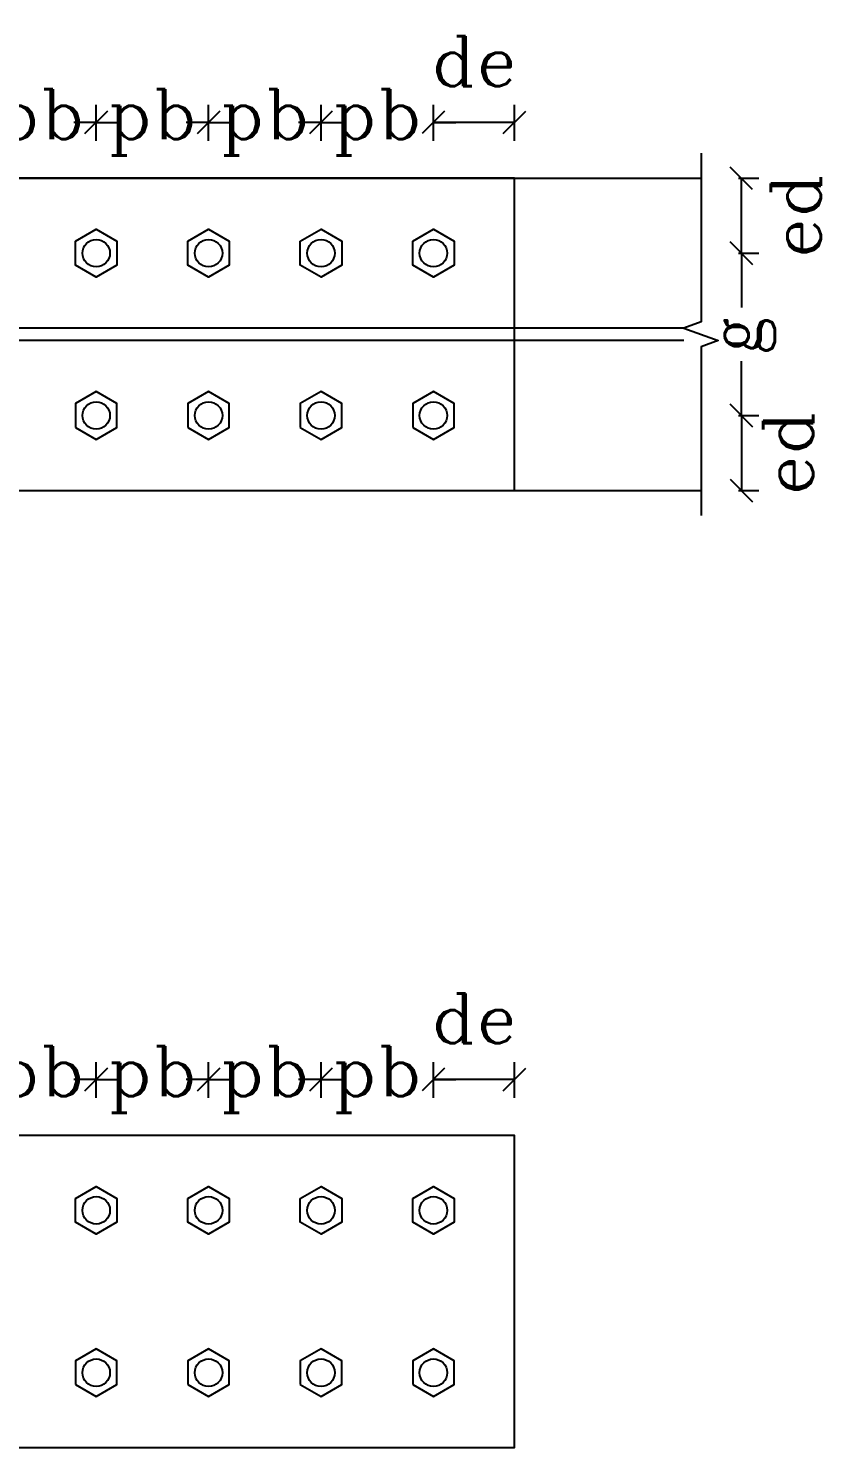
# Model space of a CAD drawing. Header units: millimetres. Extents: x 160 to 329, y 9 to 54.
# Drawn here: x 309.18 to 312.38, y 16.44 to 22.12 of the extents above; entities that cross this region are included whole.
import ezdxf

# ---------------------------------------------------------------- set-up
doc = ezdxf.new("R2010")
doc.units = ezdxf.units.MM
doc.header["$LTSCALE"] = 20
doc.linetypes.add('HIDDEN', pattern=[9.525, 6.35, -3.175])
doc.layers.get('Defpoints').update_dxf_attribs({"color": 255})
for name, color, linetype in [('1', 1, 'Continuous'), ('4', 4, 'Continuous'), ('BEAMS', 5, 'Continuous'), ('Bolt', 2, 'Continuous'), ('DIM', 7, 'Continuous')]:
    doc.layers.add(name, color=color, linetype=linetype)
doc.styles.add('romand', font='romanc9.shx', dxfattribs={"bigfont": 'fars.shx'})
doc.dimstyles.new('Dim-1.10(mm)', dxfattribs={"dimtxt": 0.2, "dimasz": 0.09, "dimexe": 0.07, "dimexo": 0.15, "dimgap": 0.05, "dimtad": 0, "dimdec": 0, "dimlfac": 100, "dimzin": 9, "dimdsep": 46, "dimtxsty": 'romand', "dimblk": 'OBLIQUE', "dimcen": 0.05, "dimclrd": 256, "dimclre": 256, "dimclrt": 2, "dimadec": 1, "dimazin": 0, "dimtfac": 1, "dimtdec": 0, "dimtofl": 0, "dimtmove": 2, "dimatfit": 3, "dimfxl": 0.07, "dimtolj": 1, "dimtzin": 0, "dimarcsym": 0})

# ---------------------------------------------------------------- blocks, each defined once
blk = doc.blocks.new('_Oblique')
at = {"color": 0, "linetype": 'ByBlock', "lineweight": -2}
blk.add_line((-0.5, -0.5), (0.5, 0.5), dxfattribs=at)
blk = doc.blocks.new('*D67')
at = {"layer": 'Defpoints', "color": 0, "transparency": 16777216}
for p in [(311.8705, 21.2229, 0), (312.0321, 21.2229), (311.8705, 20.5729)]:
    blk.add_point(p, dxfattribs=at)
at = {"layer": 'DIM', "lineweight": -2, "transparency": 16777216}
for p, q in [((312.0205, 21.2229), (312.1021, 21.2229)), ((312.0321, 21.2229), (312.0321, 21.0051)), ((312.0321, 20.5729), (312.0321, 20.7908)), ((312.0205, 20.5729), (312.1021, 20.5729))]:
    blk.add_line(p, q, dxfattribs=at)
at = {"layer": 'DIM', "lineweight": -2, "transparency": 16777216, "xscale": 0.09, "yscale": 0.09, "zscale": 0.09}
for p, rotation in [((312.0321, 21.2229), 90), ((312.0321, 20.5729), 270)]:
    blk.add_blockref('_Oblique', p, dxfattribs=dict(at, rotation=rotation))
at = {"layer": 'DIM', "color": 2, "transparency": 16777216, "insert": (312.0321, 20.8979), "char_height": 0.2, "attachment_point": 5, "rotation": 90, "style": 'romand'}
blk.add_mtext('\\A1;g', dxfattribs=at)
blk = doc.blocks.new('*D68')
at = {"layer": 'Defpoints', "color": 0, "transparency": 16777216}
for p in [(311.8705, 21.5229), (312.0321, 21.5229), (311.8705, 21.2229, 0)]:
    blk.add_point(p, dxfattribs=at)
at = {"layer": 'DIM', "lineweight": -2, "transparency": 16777216}
for p, q in [((312.0205, 21.5229), (312.1021, 21.5229)), ((312.0321, 21.2229), (312.0321, 21.5229)), ((312.0205, 21.2229), (312.1021, 21.2229))]:
    blk.add_line(p, q, dxfattribs=at)
at = {"layer": 'DIM', "lineweight": -2, "transparency": 16777216, "xscale": 0.09, "yscale": 0.09, "zscale": 0.09}
for p, rotation in [((312.0321, 21.5229), 90), ((312.0321, 21.2229), 270)]:
    blk.add_blockref('_Oblique', p, dxfattribs=dict(at, rotation=rotation))
at = {"layer": 'DIM', "color": 2, "transparency": 16777216, "insert": (312.2502, 21.3729), "char_height": 0.2, "attachment_point": 5, "rotation": 90, "style": 'romand'}
blk.add_mtext('\\A1;ed', dxfattribs=at)
blk = doc.blocks.new('*D69')
at = {"layer": 'Defpoints', "color": 0, "transparency": 16777216}
for p in [(311.8705, 20.5729, 0), (311.8705, 20.2729), (312.0321, 20.2729)]:
    blk.add_point(p, dxfattribs=at)
at = {"layer": 'DIM', "lineweight": -2, "transparency": 16777216}
for p, q in [((312.0205, 20.5729), (312.1021, 20.5729)), ((312.0321, 20.5729), (312.0321, 20.2729)), ((312.0205, 20.2729), (312.1021, 20.2729))]:
    blk.add_line(p, q, dxfattribs=at)
at = {"layer": 'DIM', "lineweight": -2, "transparency": 16777216, "xscale": 0.09, "yscale": 0.09, "zscale": 0.09}
for p, rotation in [((312.0321, 20.5729), 90), ((312.0321, 20.2729), 270)]:
    blk.add_blockref('_Oblique', p, dxfattribs=dict(at, rotation=rotation))
at = {"layer": 'DIM', "color": 2, "transparency": 16777216, "insert": (312.2192, 20.4229), "char_height": 0.2, "attachment_point": 5, "rotation": 90, "style": 'romand'}
blk.add_mtext('\\A1;ed', dxfattribs=at)
blk = doc.blocks.new('*D91')
at = {"layer": 'Defpoints', "color": 0, "transparency": 16777216}
for p in [(308.9989, 21.7467), (308.9989, 21.5229, 0), (309.4489, 21.5229, 0)]:
    blk.add_point(p, dxfattribs=at)
at = {"layer": 'DIM', "lineweight": -2, "transparency": 16777216}
for p, q in [((308.9989, 21.6729), (308.9989, 21.8167)), ((309.4489, 21.6729), (309.4489, 21.8167)), ((308.9989, 21.7467), (308.9089, 21.7467)), ((309.4489, 21.7467), (309.5389, 21.7467))]:
    blk.add_line(p, q, dxfattribs=at)
at = {"layer": 'DIM', "lineweight": -2, "transparency": 16777216, "xscale": 0.09, "yscale": 0.09, "zscale": 0.09}
blk.add_blockref('_Oblique', (308.9989, 21.7467), dxfattribs=at)
at = {"layer": 'DIM', "lineweight": -2, "transparency": 16777216, "xscale": 0.09, "yscale": 0.09, "zscale": 0.09, "rotation": 180}
blk.add_blockref('_Oblique', (309.4489, 21.7467), dxfattribs=at)
at = {"layer": 'DIM', "color": 2, "transparency": 16777216, "insert": (309.2239, 21.7467), "char_height": 0.2, "attachment_point": 5, "style": 'romand'}
blk.add_mtext('\\A1;pb', dxfattribs=at)
blk = doc.blocks.new('*D84')
at = {"layer": 'Defpoints', "color": 0, "transparency": 16777216}
for p in [(309.4489, 21.7467), (309.4489, 21.5229, 0), (309.8989, 21.5229, 0)]:
    blk.add_point(p, dxfattribs=at)
at = {"layer": 'DIM', "lineweight": -2, "transparency": 16777216}
for p, q in [((309.4489, 21.6729), (309.4489, 21.8167)), ((309.8989, 21.6729), (309.8989, 21.8167)), ((309.4489, 21.7467), (309.3589, 21.7467)), ((309.8989, 21.7467), (309.9889, 21.7467))]:
    blk.add_line(p, q, dxfattribs=at)
at = {"layer": 'DIM', "lineweight": -2, "transparency": 16777216, "xscale": 0.09, "yscale": 0.09, "zscale": 0.09}
blk.add_blockref('_Oblique', (309.4489, 21.7467), dxfattribs=at)
at = {"layer": 'DIM', "lineweight": -2, "transparency": 16777216, "xscale": 0.09, "yscale": 0.09, "zscale": 0.09, "rotation": 180}
blk.add_blockref('_Oblique', (309.8989, 21.7467), dxfattribs=at)
at = {"layer": 'DIM', "color": 2, "transparency": 16777216, "insert": (309.6739, 21.7467), "char_height": 0.2, "attachment_point": 5, "style": 'romand'}
blk.add_mtext('\\A1;pb', dxfattribs=at)
blk = doc.blocks.new('*D85')
at = {"layer": 'Defpoints', "color": 0, "transparency": 16777216}
for p in [(310.3489, 21.7467), (310.3489, 21.5229, 0), (310.7989, 21.5229, 0)]:
    blk.add_point(p, dxfattribs=at)
at = {"layer": 'DIM', "lineweight": -2, "transparency": 16777216}
for p, q in [((310.3489, 21.6729), (310.3489, 21.8167)), ((310.7989, 21.6729), (310.7989, 21.8167)), ((310.3489, 21.7467), (310.2589, 21.7467)), ((310.7989, 21.7467), (310.8889, 21.7467))]:
    blk.add_line(p, q, dxfattribs=at)
at = {"layer": 'DIM', "lineweight": -2, "transparency": 16777216, "xscale": 0.09, "yscale": 0.09, "zscale": 0.09}
blk.add_blockref('_Oblique', (310.3489, 21.7467), dxfattribs=at)
at = {"layer": 'DIM', "lineweight": -2, "transparency": 16777216, "xscale": 0.09, "yscale": 0.09, "zscale": 0.09, "rotation": 180}
blk.add_blockref('_Oblique', (310.7989, 21.7467), dxfattribs=at)
at = {"layer": 'DIM', "color": 2, "transparency": 16777216, "insert": (310.5739, 21.7467), "char_height": 0.2, "attachment_point": 5, "style": 'romand'}
blk.add_mtext('\\A1;pb', dxfattribs=at)
blk = doc.blocks.new('*D86')
at = {"layer": 'Defpoints', "color": 0, "transparency": 16777216}
for p in [(310.7989, 21.7467), (310.7989, 21.5229, 0), (311.1239, 21.5229)]:
    blk.add_point(p, dxfattribs=at)
at = {"layer": 'DIM', "lineweight": -2, "transparency": 16777216}
for p, q in [((310.7989, 21.6729), (310.7989, 21.8167)), ((311.1239, 21.6729), (311.1239, 21.8167)), ((311.1239, 21.7467), (310.7989, 21.7467))]:
    blk.add_line(p, q, dxfattribs=at)
at = {"layer": 'DIM', "lineweight": -2, "transparency": 16777216, "xscale": 0.09, "yscale": 0.09, "zscale": 0.09, "rotation": 180}
blk.add_blockref('_Oblique', (310.7989, 21.7467), dxfattribs=at)
at = {"layer": 'DIM', "lineweight": -2, "transparency": 16777216, "xscale": 0.09, "yscale": 0.09, "zscale": 0.09}
blk.add_blockref('_Oblique', (311.1239, 21.7467), dxfattribs=at)
at = {"layer": 'DIM', "color": 2, "transparency": 16777216, "insert": (310.9614, 21.9917), "char_height": 0.2, "attachment_point": 5, "style": 'romand'}
blk.add_mtext('\\A1;de', dxfattribs=at)
blk = doc.blocks.new('*D87')
at = {"layer": 'Defpoints', "color": 0, "transparency": 16777216}
for p in [(309.8989, 21.7467), (309.8989, 21.5229, 0), (310.3489, 21.5229, 0)]:
    blk.add_point(p, dxfattribs=at)
at = {"layer": 'DIM', "lineweight": -2, "transparency": 16777216}
for p, q in [((309.8989, 21.6729), (309.8989, 21.8167)), ((310.3489, 21.6729), (310.3489, 21.8167)), ((309.8989, 21.7467), (309.8089, 21.7467)), ((310.3489, 21.7467), (310.4389, 21.7467))]:
    blk.add_line(p, q, dxfattribs=at)
at = {"layer": 'DIM', "lineweight": -2, "transparency": 16777216, "xscale": 0.09, "yscale": 0.09, "zscale": 0.09}
blk.add_blockref('_Oblique', (309.8989, 21.7467), dxfattribs=at)
at = {"layer": 'DIM', "lineweight": -2, "transparency": 16777216, "xscale": 0.09, "yscale": 0.09, "zscale": 0.09, "rotation": 180}
blk.add_blockref('_Oblique', (310.3489, 21.7467), dxfattribs=at)
at = {"layer": 'DIM', "color": 2, "transparency": 16777216, "insert": (310.1239, 21.7467), "char_height": 0.2, "attachment_point": 5, "style": 'romand'}
blk.add_mtext('\\A1;pb', dxfattribs=at)
blk = doc.blocks.new('*D112')
at = {"layer": 'Defpoints', "color": 0, "transparency": 16777216}
for p in [(308.9989, 17.9143), (308.9989, 17.6906, 0), (309.4489, 17.6906, 0)]:
    blk.add_point(p, dxfattribs=at)
at = {"layer": 'DIM', "lineweight": -2, "transparency": 16777216}
for p, q in [((308.9989, 17.8406), (308.9989, 17.9843)), ((309.4489, 17.8406), (309.4489, 17.9843)), ((308.9989, 17.9143), (308.9089, 17.9143)), ((309.4489, 17.9143), (309.5389, 17.9143))]:
    blk.add_line(p, q, dxfattribs=at)
at = {"layer": 'DIM', "lineweight": -2, "transparency": 16777216, "xscale": 0.09, "yscale": 0.09, "zscale": 0.09}
blk.add_blockref('_Oblique', (308.9989, 17.9143), dxfattribs=at)
at = {"layer": 'DIM', "lineweight": -2, "transparency": 16777216, "xscale": 0.09, "yscale": 0.09, "zscale": 0.09, "rotation": 180}
blk.add_blockref('_Oblique', (309.4489, 17.9143), dxfattribs=at)
at = {"layer": 'DIM', "color": 2, "transparency": 16777216, "insert": (309.2239, 17.9143), "char_height": 0.2, "attachment_point": 5, "style": 'romand'}
blk.add_mtext('\\A1;pb', dxfattribs=at)
blk = doc.blocks.new('*D113')
at = {"layer": 'Defpoints', "color": 0, "transparency": 16777216}
for p in [(309.4489, 17.9143), (309.4489, 17.6906, 0), (309.8989, 17.6906, 0)]:
    blk.add_point(p, dxfattribs=at)
at = {"layer": 'DIM', "lineweight": -2, "transparency": 16777216}
for p, q in [((309.4489, 17.8406), (309.4489, 17.9843)), ((309.8989, 17.8406), (309.8989, 17.9843)), ((309.4489, 17.9143), (309.3589, 17.9143)), ((309.8989, 17.9143), (309.9889, 17.9143))]:
    blk.add_line(p, q, dxfattribs=at)
at = {"layer": 'DIM', "lineweight": -2, "transparency": 16777216, "xscale": 0.09, "yscale": 0.09, "zscale": 0.09}
blk.add_blockref('_Oblique', (309.4489, 17.9143), dxfattribs=at)
at = {"layer": 'DIM', "lineweight": -2, "transparency": 16777216, "xscale": 0.09, "yscale": 0.09, "zscale": 0.09, "rotation": 180}
blk.add_blockref('_Oblique', (309.8989, 17.9143), dxfattribs=at)
at = {"layer": 'DIM', "color": 2, "transparency": 16777216, "insert": (309.6739, 17.9143), "char_height": 0.2, "attachment_point": 5, "style": 'romand'}
blk.add_mtext('\\A1;pb', dxfattribs=at)
blk = doc.blocks.new('*D114')
at = {"layer": 'Defpoints', "color": 0, "transparency": 16777216}
for p in [(310.3489, 17.9143), (310.3489, 17.6906, 0), (310.7989, 17.6906, 0)]:
    blk.add_point(p, dxfattribs=at)
at = {"layer": 'DIM', "lineweight": -2, "transparency": 16777216}
for p, q in [((310.3489, 17.8406), (310.3489, 17.9843)), ((310.7989, 17.8406), (310.7989, 17.9843)), ((310.3489, 17.9143), (310.2589, 17.9143)), ((310.7989, 17.9143), (310.8889, 17.9143))]:
    blk.add_line(p, q, dxfattribs=at)
at = {"layer": 'DIM', "lineweight": -2, "transparency": 16777216, "xscale": 0.09, "yscale": 0.09, "zscale": 0.09}
blk.add_blockref('_Oblique', (310.3489, 17.9143), dxfattribs=at)
at = {"layer": 'DIM', "lineweight": -2, "transparency": 16777216, "xscale": 0.09, "yscale": 0.09, "zscale": 0.09, "rotation": 180}
blk.add_blockref('_Oblique', (310.7989, 17.9143), dxfattribs=at)
at = {"layer": 'DIM', "color": 2, "transparency": 16777216, "insert": (310.5739, 17.9143), "char_height": 0.2, "attachment_point": 5, "style": 'romand'}
blk.add_mtext('\\A1;pb', dxfattribs=at)
blk = doc.blocks.new('*D115')
at = {"layer": 'Defpoints', "color": 0, "transparency": 16777216}
for p in [(310.7989, 17.9143), (310.7989, 17.6906, 0), (311.1239, 17.6906)]:
    blk.add_point(p, dxfattribs=at)
at = {"layer": 'DIM', "lineweight": -2, "transparency": 16777216}
for p, q in [((310.7989, 17.8406), (310.7989, 17.9843)), ((311.1239, 17.8406), (311.1239, 17.9843)), ((311.1239, 17.9143), (310.7989, 17.9143))]:
    blk.add_line(p, q, dxfattribs=at)
at = {"layer": 'DIM', "lineweight": -2, "transparency": 16777216, "xscale": 0.09, "yscale": 0.09, "zscale": 0.09, "rotation": 180}
blk.add_blockref('_Oblique', (310.7989, 17.9143), dxfattribs=at)
at = {"layer": 'DIM', "lineweight": -2, "transparency": 16777216, "xscale": 0.09, "yscale": 0.09, "zscale": 0.09}
blk.add_blockref('_Oblique', (311.1239, 17.9143), dxfattribs=at)
at = {"layer": 'DIM', "color": 2, "transparency": 16777216, "insert": (310.9614, 18.1593), "char_height": 0.2, "attachment_point": 5, "style": 'romand'}
blk.add_mtext('\\A1;de', dxfattribs=at)
blk = doc.blocks.new('*D116')
at = {"layer": 'Defpoints', "color": 0, "transparency": 16777216}
for p in [(309.8989, 17.9143), (309.8989, 17.6906, 0), (310.3489, 17.6906, 0)]:
    blk.add_point(p, dxfattribs=at)
at = {"layer": 'DIM', "lineweight": -2, "transparency": 16777216}
for p, q in [((309.8989, 17.8406), (309.8989, 17.9843)), ((310.3489, 17.8406), (310.3489, 17.9843)), ((309.8989, 17.9143), (309.8089, 17.9143)), ((310.3489, 17.9143), (310.4389, 17.9143))]:
    blk.add_line(p, q, dxfattribs=at)
at = {"layer": 'DIM', "lineweight": -2, "transparency": 16777216, "xscale": 0.09, "yscale": 0.09, "zscale": 0.09}
blk.add_blockref('_Oblique', (309.8989, 17.9143), dxfattribs=at)
at = {"layer": 'DIM', "lineweight": -2, "transparency": 16777216, "xscale": 0.09, "yscale": 0.09, "zscale": 0.09, "rotation": 180}
blk.add_blockref('_Oblique', (310.3489, 17.9143), dxfattribs=at)
at = {"layer": 'DIM', "color": 2, "transparency": 16777216, "insert": (310.1239, 17.9143), "char_height": 0.2, "attachment_point": 5, "style": 'romand'}
blk.add_mtext('\\A1;pb', dxfattribs=at)

msp = doc.modelspace()

# ---------------------------------------------------------------- linework, layer by layer
at = {"layer": '1', "linetype": 'Continuous', "ltscale": 100, "elevation": 0}
msp.add_lwpolyline([(311.8705, 21.6229), (311.8705, 20.9479), (311.8018, 20.9229), (311.9392, 20.8729), (311.8705, 20.8479), (311.8705, 20.1729)], dxfattribs=at)
at = {"layer": '4', "elevation": 0}
for points in [[(304.3239, 20.2729), (311.1239, 20.2729), (311.1239, 21.5229), (304.3239, 21.5229)], [(304.3239, 16.4406), (311.1239, 16.4406), (311.1239, 17.6906), (304.3239, 17.6906)]]:
    msp.add_lwpolyline(points, close=True, dxfattribs=at)
at = {"layer": 'BEAMS', "color": 2}
for p, q in [((301.5239, 21.5229, 0), (311.8705, 21.5229, 0)), ((301.5239, 20.2729, 0), (311.8705, 20.2729, 0))]:
    msp.add_line(p, q, dxfattribs=at)
at = {"layer": 'BEAMS', "color": 2, "linetype": 'HIDDEN'}
for p, q in [((311.802, 20.9229, 0), (301.5239, 20.9229, 0)), ((311.802, 20.8729, 0), (301.5239, 20.8729, 0))]:
    msp.add_line(p, q, dxfattribs=at)
at = {"layer": 'Bolt', "elevation": 0}
for points in [[(309.366, 21.2708), (309.4489, 21.3187), (309.5318, 21.2708), (309.5318, 21.1751), (309.4489, 21.1272), (309.366, 21.1751)], [(309.816, 21.2708), (309.8989, 21.3187), (309.9818, 21.2708), (309.9818, 21.1751), (309.8989, 21.1272), (309.816, 21.1751)], [(310.266, 21.2708), (310.3489, 21.3187), (310.4318, 21.2708), (310.4318, 21.1751), (310.3489, 21.1272), (310.266, 21.1751)], [(310.716, 21.2708), (310.7989, 21.3187), (310.8818, 21.2708), (310.8818, 21.1751), (310.7989, 21.1272), (310.716, 21.1751)], [(309.366, 20.5251), (309.4489, 20.4772), (309.5318, 20.5251), (309.5318, 20.6208), (309.4489, 20.6687), (309.366, 20.6208)], [(309.816, 20.5251), (309.8989, 20.4772), (309.9818, 20.5251), (309.9818, 20.6208), (309.8989, 20.6687), (309.816, 20.6208)], [(310.266, 20.5251), (310.3489, 20.4772), (310.4318, 20.5251), (310.4318, 20.6208), (310.3489, 20.6687), (310.266, 20.6208)], [(310.716, 20.5251), (310.7989, 20.4772), (310.8818, 20.5251), (310.8818, 20.6208), (310.7989, 20.6687), (310.716, 20.6208)], [(309.366, 17.4384), (309.4489, 17.4863), (309.5318, 17.4384), (309.5318, 17.3427), (309.4489, 17.2948), (309.366, 17.3427)], [(309.816, 17.4384), (309.8989, 17.4863), (309.9818, 17.4384), (309.9818, 17.3427), (309.8989, 17.2948), (309.816, 17.3427)], [(310.266, 17.4384), (310.3489, 17.4863), (310.4318, 17.4384), (310.4318, 17.3427), (310.3489, 17.2948), (310.266, 17.3427)], [(310.716, 17.4384), (310.7989, 17.4863), (310.8818, 17.4384), (310.8818, 17.3427), (310.7989, 17.2948), (310.716, 17.3427)], [(309.366, 16.6927), (309.4489, 16.6448), (309.5318, 16.6927), (309.5318, 16.7884), (309.4489, 16.8363), (309.366, 16.7884)], [(309.816, 16.6927), (309.8989, 16.6448), (309.9818, 16.6927), (309.9818, 16.7884), (309.8989, 16.8363), (309.816, 16.7884)], [(310.266, 16.6927), (310.3489, 16.6448), (310.4318, 16.6927), (310.4318, 16.7884), (310.3489, 16.8363), (310.266, 16.7884)], [(310.716, 16.6927), (310.7989, 16.6448), (310.8818, 16.6927), (310.8818, 16.7884), (310.7989, 16.8363), (310.716, 16.7884)]]:
    msp.add_lwpolyline(points, close=True, dxfattribs=at)
at = {"layer": 'Bolt'}
for centre in [(309.4489, 21.2229, 0), (309.8989, 21.2229, 0), (310.3489, 21.2229), (310.7989, 21.2229, 0), (309.4489, 20.5729, 0), (309.8989, 20.5729, 0), (310.3489, 20.5729), (310.7989, 20.5729, 0), (309.4489, 17.3906, 0), (309.8989, 17.3906, 0), (310.3489, 17.3906, 0), (310.7989, 17.3906, 0), (309.4489, 16.7406, 0), (309.8989, 16.7406, 0), (310.3489, 16.7406, 0), (310.7989, 16.7406, 0)]:
    msp.add_circle(centre, 0.055, dxfattribs=at)

# ---------------------------------------------------------------- dimensions: what is measured, and where the dimension line sits
at = {"layer": 'DIM'}
for base, p1, p2, angle, text, picture, middle in [((310.7989, 21.7467, 0), (311.1239, 21.5229, 0), (310.7989, 21.5229, 0), 180, 'de', '*D86', (310.9614, 21.9917, 0)), ((308.9989, 21.7467, 0), (309.4489, 21.5229), (308.9989, 21.5229), 180, 'pb', '*D91', (309.2239, 21.7467, 0)), ((309.4489, 21.7467, 0), (309.8989, 21.5229), (309.4489, 21.5229), 180, 'pb', '*D84', (309.6739, 21.7467, 0)), ((309.8989, 21.7467, 0), (310.3489, 21.5229), (309.8989, 21.5229), 180, 'pb', '*D87', (310.1239, 21.7467, 0)), ((310.3489, 21.7467, 0), (310.7989, 21.5229), (310.3489, 21.5229), 180, 'pb', '*D85', (310.5739, 21.7467, 0)), ((312.0321, 21.2229, 0), (311.8705, 20.5729, 0), (311.8705, 21.2229, 0), 90, 'g', '*D67', (312.0321, 20.8979, 0)), ((310.7989, 17.9143, 0), (311.1239, 17.6906, 0), (310.7989, 17.6906, 0), 180, 'de', '*D115', (310.9614, 18.1593, 0)), ((308.9989, 17.9143, 0), (309.4489, 17.6906, 0), (308.9989, 17.6906, 0), 180, 'pb', '*D112', (309.2239, 17.9143, 0)), ((309.4489, 17.9143, 0), (309.8989, 17.6906, 0), (309.4489, 17.6906, 0), 180, 'pb', '*D113', (309.6739, 17.9143, 0)), ((309.8989, 17.9143, 0), (310.3489, 17.6906, 0), (309.8989, 17.6906, 0), 180, 'pb', '*D116', (310.1239, 17.9143, 0)), ((310.3489, 17.9143, 0), (310.7989, 17.6906, 0), (310.3489, 17.6906, 0), 180, 'pb', '*D114', (310.5739, 17.9143, 0))]:
    dim = msp.add_linear_dim(base=base, p1=p1, p2=p2, angle=angle, text=text, dimstyle='Dim-1.10(mm)', dxfattribs=at)
    dim.commit()
    dim.dimension.update_dxf_attribs({"geometry": picture, "text_midpoint": middle})
for base, p1, p2, angle, picture, middle in [((312.0321, 21.5229, 0), (311.8705, 21.2229, 0), (311.8705, 21.5229, 0), 90, '*D68', (312.2502, 21.3729, 0)), ((312.0321, 20.2729, 0), (311.8705, 20.5729, 0), (311.8705, 20.2729, 0), 270, '*D69', (312.2192, 20.4229, 0))]:
    dim = msp.add_linear_dim(base=base, p1=p1, p2=p2, angle=angle, text='ed', dimstyle='Dim-1.10(mm)', dxfattribs=at)
    dim.commit()
    dim.dimension.update_dxf_attribs({"geometry": picture, "text_midpoint": middle, "dimtype": 160})

doc.saveas('drawing.dxf')
